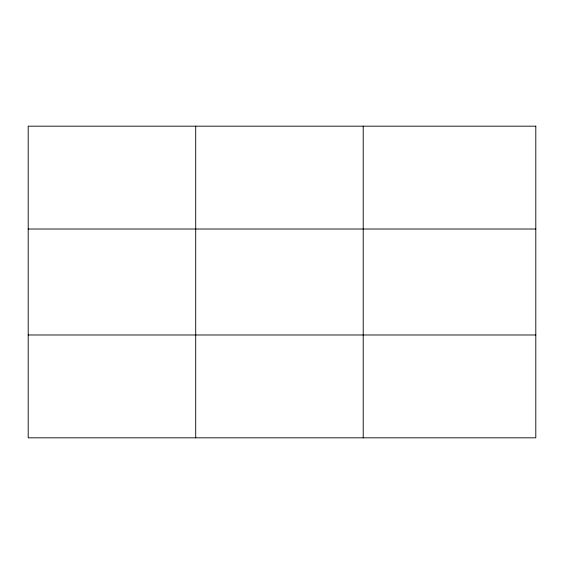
<?xml version="1.0" encoding="UTF-8"?>
<svg xmlns="http://www.w3.org/2000/svg" width="564" height="564" viewBox="0 0 564 564"><rect width="100%" height="100%" fill="white"/><g stroke="black" fill="none" stroke-linecap="round" stroke-linejoin="round"><path stroke-width="0.85" d="M195.708 126.174L195.708 437.826M363.216 126.174L363.216 437.826M28.2 229.019L535.8 229.019M28.2 334.981L535.8 334.981M535.8 126.174L535.8 437.826L28.2 437.826L28.2 126.174L535.8 126.174"/></g></svg>
